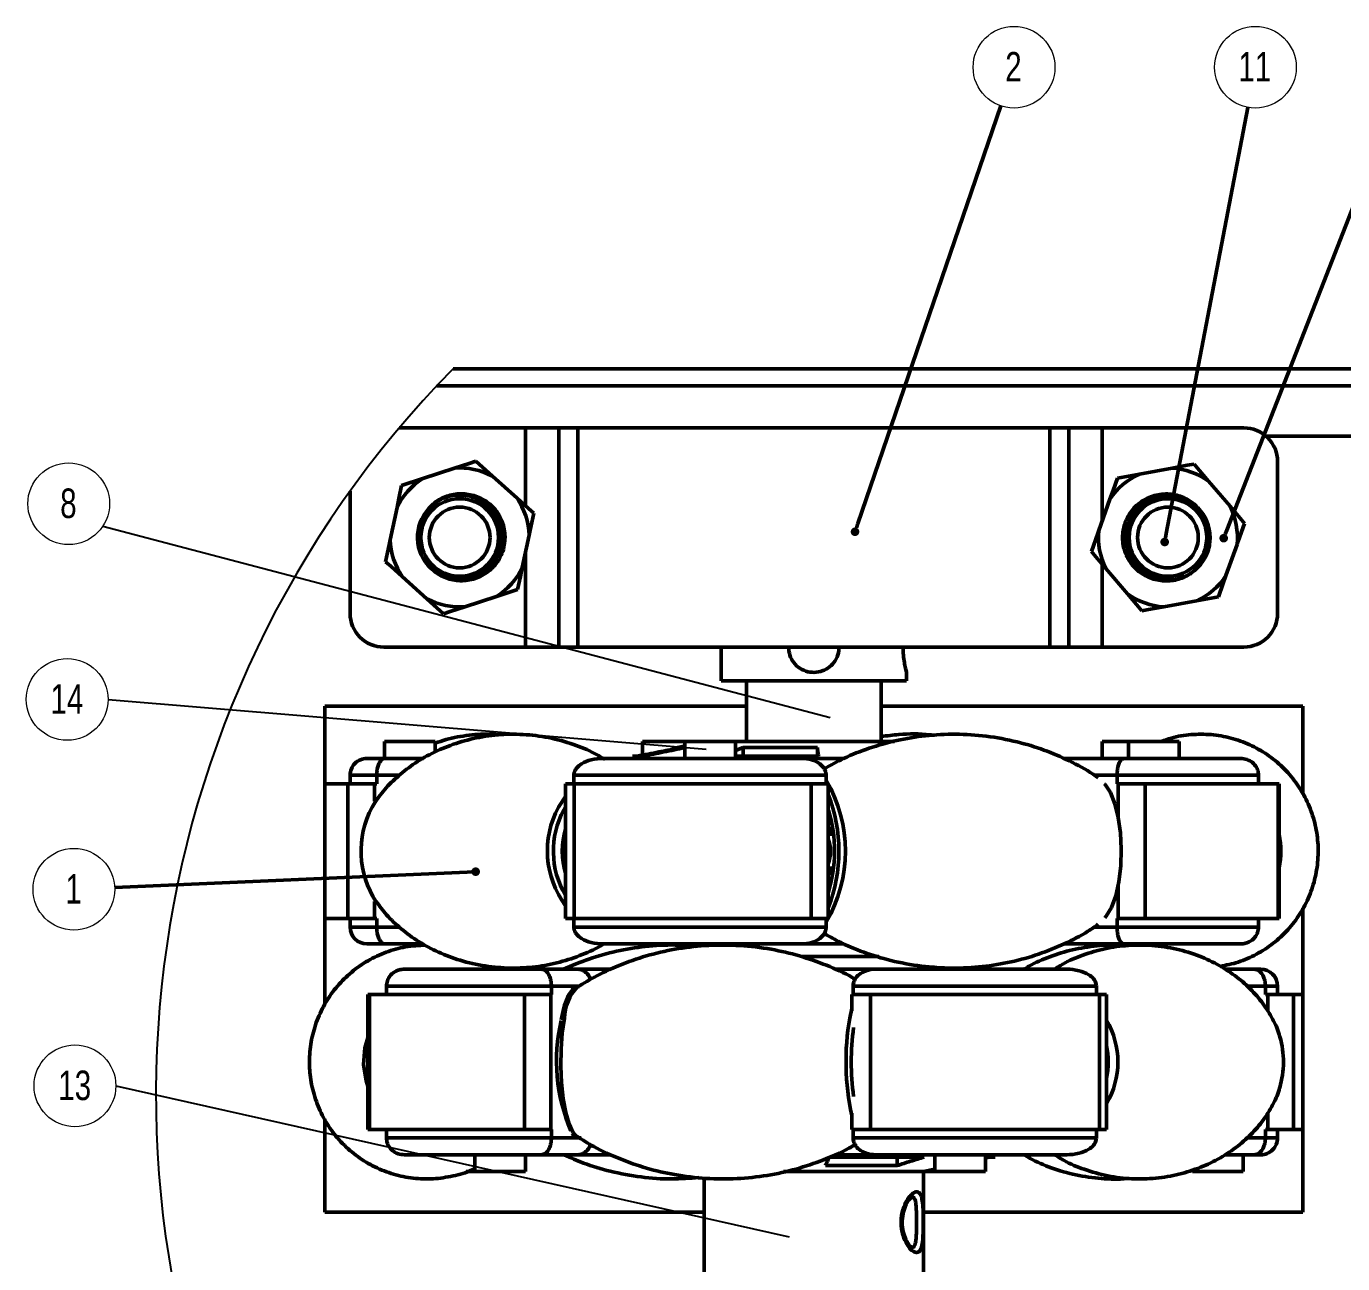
# Model space of a CAD drawing. Header units: millimetres. Extents: x 4430 to 5189, y 950 to 1287.
# Drawn here: x 4895.6 to 5051.7, y 1100.7 to 1247.5 of the extents above; entities that cross this region are included whole.
import ezdxf

# ---------------------------------------------------------------- set-up
doc = ezdxf.new("R2010")
doc.units = ezdxf.units.MM
doc.header["$LTSCALE"] = 0.5
doc.layers.add('BOL', color=7, linetype='Continuous', lineweight=50)
doc.layers.add('HAT', color=3, linetype='Continuous')
doc.layers.add('THIN', color=8, linetype='Continuous')
doc.styles.add('SLDTEXTSTYLE0', font='TXT', dxfattribs={"width": 0.75})

# ---------------------------------------------------------------- blocks, each defined once
blk = doc.blocks.new('_Dot')
at = {"color": 0, "linetype": 'ByBlock', "lineweight": -2}
blk.add_line((-0.5, 0), (-1, 0), dxfattribs=at)
at = {"color": 0, "linetype": 'ByBlock', "const_width": 0.5}
blk.add_lwpolyline([(-0.25, 0, 1), (0.25, 0, 1)], format="xyb", close=True, dxfattribs=at)

msp = doc.modelspace()

# ---------------------------------------------------------------- linework, layer by layer
at = {"color": 0, "linetype": 'Continuous', "lineweight": 0}
msp.add_circle((5012.732, 1242.626), 4.847, dxfattribs=at)
at = {"color": 0, "linetype": 'Continuous', "lineweight": 18}
for centre in [(5041.355, 1242.626), (4900.62, 1190.859), (4900.442, 1167.654), (4901.235, 1145.141), (4901.366, 1121.835)]:
    msp.add_circle(centre, 4.847, dxfattribs=at)
at = {"layer": 'BOL'}
for p, q in [((5078.987, 1206.861), (4946.205, 1206.861)), ((5078.987, 1204.861), (4944.281, 1204.861)), ((4939.829, 1199.861), (4954.775, 1199.861)), ((4954.775, 1199.861), (4958.738, 1199.861)), ((4954.775, 1199.861), (4954.775, 1190.623)), ((4958.738, 1199.861), (4958.738, 1173.861)), ((4960.987, 1199.861), (4958.738, 1199.861)), ((4960.987, 1199.861), (4960.987, 1173.861)), ((4960.987, 1199.861), (5016.987, 1199.861)), ((5016.987, 1199.861), (5016.987, 1173.861)), ((5016.987, 1199.861), (5019.235, 1199.861)), ((5019.235, 1199.861), (5019.235, 1173.861)), ((5023.199, 1199.861), (5019.235, 1199.861)), ((5023.199, 1199.861), (5039.987, 1199.861)), ((5023.199, 1199.861), (5023.199, 1188.836)), ((5078.987, 1198.861), (5042.632, 1198.861)), ((4948.887, 1195.901), (4948.115, 1195.648)), ((4950.864, 1194.129), (4948.887, 1195.901)), ((5043.987, 1195.861), (5043.987, 1177.861)), ((4946.364, 1195.075), (4942.631, 1193.853)), ((4948.115, 1195.648), (4946.364, 1195.075)), ((5027.604, 1194.372), (5024.993, 1193.891)), ((5031.467, 1195.085), (5027.604, 1194.372)), ((5033.278, 1195.419), (5031.467, 1195.085)), ((5034.078, 1195.566), (5033.278, 1195.419)), ((5035.8, 1193.546), (5034.078, 1195.566)), ((4940.108, 1193.027), (4939.786, 1191.497)), ((4942.631, 1193.853), (4940.108, 1193.027)), ((4953.789, 1191.507), (4950.864, 1194.129)), ((5024.993, 1193.891), (5024.47, 1192.417)), ((5038.349, 1190.557), (5035.8, 1193.546)), ((4933.987, 1192.354), (4933.987, 1177.861)), ((4939.786, 1191.497), (4939.562, 1190.429)), ((4948.444, 1191.224), (4948.511, 1191.425)), ((4948.511, 1191.425), (4948.564, 1191.583)), ((4955.16, 1190.278), (4953.789, 1191.507)), ((5024.105, 1191.389), (5022.791, 1187.687)), ((5024.47, 1192.417), (5024.105, 1191.389)), ((4939.562, 1190.429), (4938.754, 1186.585)), ((4955.766, 1189.735), (4955.16, 1190.278)), ((4955.3, 1187.521), (4955.766, 1189.735)), ((5039.544, 1189.155), (5038.349, 1190.557)), ((5026.275, 1188.534), (5026.172, 1188.121)), ((5035.369, 1188.26), (5035.571, 1188.325)), ((5035.571, 1188.325), (5035.73, 1188.375)), ((5035.594, 1188.618), (5035.73, 1188.375)), ((5039.314, 1186.405), (5040.071, 1188.536)), ((5040.071, 1188.536), (5039.544, 1189.155)), ((4938.754, 1186.585), (4938.673, 1186.201)), ((4954.411, 1183.293), (4955.22, 1187.137)), ((4955.22, 1187.137), (4955.3, 1187.521)), ((5022.659, 1187.317), (5021.902, 1185.186)), ((5022.791, 1187.687), (5022.659, 1187.317)), ((4938.673, 1186.201), (4938.207, 1183.987)), ((4951.88, 1185.832), (4951.926, 1186.256)), ((4954.775, 1185.021), (4954.775, 1173.861)), ((5021.902, 1185.186), (5022.43, 1184.567)), ((5037.868, 1182.333), (5039.183, 1186.035)), ((5039.183, 1186.035), (5039.314, 1186.405)), ((4938.207, 1183.987), (4938.813, 1183.444)), ((4938.813, 1183.444), (4940.184, 1182.215)), ((5022.43, 1184.567), (5023.624, 1183.165)), ((5023.199, 1183.665), (5023.199, 1173.861)), ((4940.184, 1182.215), (4943.109, 1179.593)), ((4953.865, 1180.695), (4954.187, 1182.225)), ((4954.187, 1182.225), (4954.411, 1183.293)), ((5023.624, 1183.165), (5026.173, 1180.176)), ((5037.503, 1181.305), (5037.868, 1182.333)), ((4951.342, 1179.869), (4953.865, 1180.695)), ((5036.98, 1179.831), (5037.503, 1181.305)), ((4943.109, 1179.593), (4945.086, 1177.821)), ((4947.609, 1178.647), (4951.342, 1179.869)), ((5026.173, 1180.176), (5027.895, 1178.156)), ((5030.506, 1178.637), (5034.369, 1179.35)), ((5034.369, 1179.35), (5036.98, 1179.831)), ((4945.086, 1177.821), (4945.859, 1178.074)), ((4945.859, 1178.074), (4947.609, 1178.647)), ((5027.895, 1178.156), (5028.695, 1178.303)), ((5028.695, 1178.303), (5030.506, 1178.637)), ((4937.987, 1173.861), (4954.775, 1173.861)), ((4954.775, 1173.861), (4958.738, 1173.861)), ((4960.987, 1173.861), (4958.738, 1173.861)), ((4960.987, 1173.861), (5016.987, 1173.861)), ((4977.987, 1173.861), (4977.987, 1169.861)), ((5016.987, 1173.861), (5019.235, 1173.861)), ((5023.199, 1173.861), (5019.235, 1173.861)), ((5023.199, 1173.861), (5039.987, 1173.861)), ((4999.987, 1169.861), (4999.987, 1170.896)), ((4988.987, 1169.861), (4977.987, 1169.861)), ((4980.987, 1169.861), (4980.987, 1162.661)), ((4999.987, 1169.861), (4988.987, 1169.861)), ((4996.987, 1162.661), (4996.987, 1169.861)), ((4930.987, 1166.861), (4930.987, 1157.661)), ((4980.987, 1166.861), (4930.987, 1166.861)), ((5046.987, 1166.861), (4996.987, 1166.861)), ((5046.987, 1156.423), (5046.987, 1166.861)), ((4938.063, 1162.661), (4938.063, 1160.661)), ((4938.063, 1162.661), (4944.003, 1162.661)), ((4944.003, 1162.661), (4944.063, 1162.661)), ((4944.063, 1161.399), (4944.063, 1162.661)), ((4968.652, 1162.661), (4968.652, 1161.049)), ((4968.652, 1162.661), (4973.708, 1162.661)), ((4972.764, 1161.944), (4972.764, 1161.75)), ((4973.694, 1161.944), (4972.764, 1161.944)), ((4973.708, 1162.661), (4973.708, 1160.661)), ((4973.708, 1162.661), (4979.648, 1162.661)), ((4979.648, 1162.661), (4979.708, 1162.661)), ((4979.648, 1162.661), (4998.537, 1162.661)), ((4998.427, 1162.661), (4979.648, 1162.661)), ((4979.708, 1160.661), (4979.708, 1162.661)), ((4980.6, 1161.944), (4979.708, 1161.605)), ((4989.408, 1161.944), (4980.6, 1161.944)), ((4980.6, 1160.933), (4980.6, 1161.944)), ((4989.408, 1160.933), (4989.408, 1161.944)), ((5023.202, 1162.661), (5023.202, 1160.661)), ((5023.202, 1162.661), (5026.327, 1162.661)), ((5026.327, 1162.661), (5026.327, 1160.661)), ((5026.327, 1162.661), (5032.28, 1162.661)), ((5032.28, 1162.661), (5032.327, 1162.661)), ((5032.327, 1160.661), (5032.327, 1162.661)), ((4935.987, 1160.661), (4938.149, 1160.661)), ((4938.149, 1160.661), (4942.68, 1160.661)), ((4964.051, 1160.661), (4987.529, 1160.661)), ((4967.488, 1160.933), (4968.718, 1160.933)), ((4979.708, 1160.933), (4989.545, 1160.933)), ((4987.529, 1160.661), (4992.427, 1160.661)), ((5018.594, 1160.661), (5019.744, 1160.661)), ((5019.744, 1160.661), (5025.76, 1160.661)), ((5025.76, 1160.661), (5039.602, 1160.661)), ((4933.987, 1158.661), (4933.987, 1157.661)), ((4937.149, 1158.661), (4933.987, 1158.661)), ((4937.149, 1158.661), (4937.149, 1157.661)), ((4939.861, 1158.661), (4937.149, 1158.661)), ((4990.449, 1158.661), (4960.523, 1158.661)), ((4960.523, 1158.661), (4960.523, 1157.661)), ((4990.449, 1158.661), (4990.449, 1157.661)), ((5024.95, 1158.661), (5022.281, 1158.661)), ((5041.728, 1158.661), (5024.95, 1158.661)), ((5024.95, 1158.661), (5024.95, 1157.661)), ((5041.728, 1158.661), (5041.728, 1157.661)), ((4930.987, 1157.661), (4930.987, 1141.661)), ((4930.987, 1157.661), (4933.734, 1157.661)), ((4933.734, 1141.661), (4933.734, 1157.661)), ((4933.734, 1157.661), (4936.903, 1157.661)), ((4936.903, 1157.661), (4937.149, 1157.661)), ((4936.903, 1157.661), (4936.903, 1155.601)), ((4959.541, 1157.661), (4959.541, 1141.661)), ((4959.541, 1157.661), (4960.56, 1157.661)), ((4960.56, 1157.661), (4960.56, 1141.661)), ((4960.56, 1157.661), (4988.688, 1157.661)), ((4988.688, 1141.661), (4988.688, 1157.661)), ((4988.688, 1157.661), (4990.699, 1157.661)), ((4990.699, 1141.661), (4990.699, 1157.661)), ((5023.431, 1157.655), (5023.53, 1157.55)), ((5023.53, 1157.55), (5024.157, 1156.608)), ((5024.95, 1157.661), (5025.064, 1157.661)), ((5025.064, 1157.661), (5028.284, 1157.661)), ((5025.064, 1153.823), (5025.064, 1157.661)), ((5028.284, 1157.661), (5028.284, 1141.661)), ((5028.284, 1157.661), (5044.055, 1157.661)), ((5044.055, 1141.661), (5044.055, 1157.661)), ((5044.055, 1157.661), (5044.156, 1157.661)), ((5044.156, 1141.661), (5044.156, 1157.661)), ((4936.593, 1154.87), (4937.097, 1155.682)), ((4958.704, 1154.87), (4959.541, 1156.127)), ((5024.157, 1156.608), (5024.688, 1155.291)), ((5024.688, 1155.291), (5025.095, 1153.671)), ((4959.336, 1154.58), (4959.541, 1154.933)), ((4991.046, 1151.78), (4991.175, 1152.641)), ((5025.095, 1153.671), (5025.356, 1151.834)), ((4991.306, 1151.661), (4990.699, 1151.661)), ((5025.356, 1151.834), (5025.457, 1149.881)), ((5025.457, 1149.881), (5025.392, 1147.915)), ((4990.699, 1147.661), (4991.306, 1147.661)), ((4991.174, 1146.686), (4991.032, 1147.661)), ((5025.392, 1147.915), (5025.166, 1146.044)), ((4991.175, 1146.681), (4991.174, 1146.686)), ((5025.166, 1146.044), (5024.79, 1144.367)), ((5024.79, 1144.367), (5024.284, 1142.976)), ((5025.064, 1141.661), (5025.064, 1145.499)), ((4936.903, 1143.695), (4936.903, 1141.661)), ((5024.284, 1142.976), (5023.676, 1141.946)), ((5046.987, 1132.661), (5046.987, 1142.9)), ((4930.987, 1141.661), (4933.734, 1141.661)), ((4930.987, 1141.661), (4930.987, 1131.465)), ((4936.903, 1141.661), (4933.734, 1141.661)), ((4933.987, 1141.661), (4933.987, 1140.661)), ((4936.903, 1141.661), (4937.149, 1141.661)), ((4937.149, 1140.661), (4937.149, 1141.661)), ((4960.56, 1141.661), (4959.541, 1141.661)), ((4960.523, 1140.661), (4960.523, 1141.661)), ((4960.56, 1141.661), (4988.688, 1141.661)), ((4990.699, 1141.661), (4988.688, 1141.661)), ((4990.449, 1140.661), (4990.449, 1141.661)), ((5023.676, 1141.946), (5023.505, 1141.744)), ((5024.95, 1140.661), (5024.95, 1141.661)), ((5024.95, 1141.661), (5025.064, 1141.661)), ((5028.284, 1141.661), (5025.064, 1141.661)), ((5028.284, 1141.661), (5044.055, 1141.661)), ((5041.728, 1140.661), (5041.728, 1141.661)), ((5044.156, 1141.661), (5044.055, 1141.661)), ((4933.987, 1140.661), (4937.149, 1140.661)), ((4937.149, 1140.661), (4939.837, 1140.661)), ((4960.523, 1140.661), (4990.449, 1140.661)), ((5022.24, 1140.661), (5024.95, 1140.661)), ((5024.95, 1140.661), (5041.728, 1140.661)), ((4938.149, 1138.661), (4935.987, 1138.661)), ((4942.667, 1138.661), (4938.149, 1138.661)), ((4940.266, 1138.661), (4940.815, 1138.326)), ((4987.529, 1138.661), (4964.051, 1138.661)), ((4974.987, 1138.661), (4974.987, 1138.321)), ((4992.588, 1138.661), (4987.483, 1138.661)), ((5019.744, 1138.661), (5018.703, 1138.661)), ((5025.76, 1138.661), (5019.744, 1138.661)), ((5039.602, 1138.661), (5025.76, 1138.661)), ((4987.478, 1137.161), (4996.7, 1137.161)), ((4996.703, 1137.161), (4987.493, 1137.161)), ((4940.43, 1135.661), (4956.68, 1135.661)), ((4951.502, 1135.661), (4951.052, 1135.96)), ((4951.201, 1135.861), (4951.836, 1135.895)), ((4956.68, 1135.661), (4960.934, 1135.661)), ((4960.934, 1135.661), (4964.865, 1135.661)), ((4991.579, 1135.661), (4996.32, 1135.661)), ((4996.32, 1135.661), (5018.963, 1135.661)), ((5002.987, 1135.661), (5002.987, 1135.95)), ((5002.987, 1135.896), (5003.301, 1135.929)), ((5037.714, 1135.661), (5041.174, 1135.661)), ((5041.174, 1135.661), (5041.987, 1135.661)), ((4957.868, 1133.661), (4938.304, 1133.661)), ((4938.304, 1133.661), (4938.304, 1132.661)), ((4957.868, 1133.661), (4957.868, 1132.661)), ((4961.16, 1133.661), (4957.868, 1133.661)), ((5022.501, 1133.661), (4993.64, 1133.661)), ((4993.64, 1133.661), (4993.64, 1132.661)), ((5022.501, 1133.661), (5022.501, 1132.661)), ((5042.545, 1133.661), (5040.357, 1133.661)), ((5042.545, 1133.661), (5042.545, 1132.661)), ((5043.987, 1133.661), (5042.545, 1133.661)), ((5043.987, 1132.661), (5043.987, 1133.661)), ((4936.099, 1132.661), (4936.099, 1116.661)), ((4936.099, 1132.661), (4936.281, 1132.661)), ((4936.281, 1132.661), (4936.281, 1116.661)), ((4954.67, 1132.661), (4936.281, 1132.661)), ((4954.67, 1116.661), (4954.67, 1132.661)), ((4954.67, 1132.661), (4957.787, 1132.661)), ((4957.787, 1132.661), (4957.787, 1116.661)), ((4957.868, 1132.661), (4957.787, 1132.661)), ((4993.493, 1132.661), (4993.493, 1130.731)), ((4993.493, 1132.661), (4995.725, 1132.661)), ((4995.725, 1132.661), (4995.725, 1116.661)), ((5022.852, 1132.661), (4995.725, 1132.661)), ((5022.852, 1116.661), (5022.852, 1132.661)), ((5022.852, 1132.661), (5023.684, 1132.661)), ((5023.684, 1116.661), (5023.684, 1132.661)), ((5042.812, 1132.661), (5042.545, 1132.661)), ((5042.812, 1132.661), (5045.857, 1132.661)), ((5042.812, 1130.692), (5042.812, 1132.661)), ((5045.857, 1132.661), (5045.857, 1116.661)), ((5046.987, 1132.661), (5045.857, 1132.661)), ((5046.987, 1116.661), (5046.987, 1132.661)), ((4993.249, 1129.87), (4993.493, 1131.001)), ((4959.162, 1128.106), (4959.411, 1129.87)), ((4935.755, 1126.328), (4936.099, 1127.558)), ((4959.019, 1126.17), (4959.162, 1128.106)), ((4935.596, 1124.361), (4935.755, 1126.328)), ((4958.99, 1124.157), (4959.019, 1126.17)), ((4935.893, 1122.41), (4935.596, 1124.361)), ((4959.077, 1122.17), (4958.99, 1124.157)), ((4936.099, 1121.764), (4935.893, 1122.41)), ((4959.274, 1120.308), (4959.077, 1122.17)), ((4959.571, 1118.665), (4959.274, 1120.308)), ((4930.987, 1117.905), (4930.987, 1106.861)), ((4959.955, 1117.322), (4959.571, 1118.665)), ((4993.493, 1118.591), (4993.493, 1116.661)), ((5042.812, 1116.661), (5042.812, 1118.618)), ((4936.281, 1116.661), (4936.099, 1116.661)), ((4954.67, 1116.661), (4936.281, 1116.661)), ((4938.304, 1115.661), (4938.304, 1116.661)), ((4957.787, 1116.661), (4954.67, 1116.661)), ((4957.868, 1116.661), (4957.787, 1116.661)), ((4957.868, 1115.661), (4957.868, 1116.661)), ((4960.406, 1116.346), (4959.955, 1117.322)), ((4960.901, 1115.788), (4960.406, 1116.346)), ((4995.725, 1116.661), (4993.493, 1116.661)), ((4993.64, 1115.661), (4993.64, 1116.661)), ((5022.852, 1116.661), (4995.725, 1116.661)), ((5022.501, 1115.661), (5022.501, 1116.661)), ((5023.684, 1116.661), (5022.852, 1116.661)), ((5042.545, 1115.661), (5042.545, 1116.661)), ((5042.812, 1116.661), (5042.545, 1116.661)), ((5045.857, 1116.661), (5042.812, 1116.661)), ((5043.987, 1115.661), (5043.987, 1116.661)), ((5046.987, 1116.661), (5045.857, 1116.661)), ((5046.987, 1106.861), (5046.987, 1116.661)), ((4938.304, 1115.661), (4957.868, 1115.661)), ((4957.868, 1115.661), (4961.182, 1115.661)), ((4960.92, 1115.776), (4960.901, 1115.788)), ((4993.64, 1115.661), (5022.501, 1115.661)), ((5040.34, 1115.661), (5042.545, 1115.661)), ((5042.545, 1115.661), (5043.987, 1115.661)), ((4956.68, 1113.661), (4940.43, 1113.661)), ((4948.786, 1113.661), (4948.786, 1111.661)), ((4954.786, 1111.661), (4954.786, 1113.661)), ((4960.934, 1113.661), (4956.68, 1113.661)), ((4964.867, 1113.661), (4960.934, 1113.661)), ((5002.077, 1113.389), (4990.819, 1113.389)), ((4996.32, 1113.661), (4991.464, 1113.661)), ((5018.963, 1113.661), (4996.32, 1113.661)), ((4998.864, 1113.389), (4998.864, 1112.378)), ((5003.343, 1113.661), (5003.343, 1111.661)), ((5009.343, 1111.661), (5009.343, 1113.661)), ((5009.926, 1113.389), (5009.343, 1113.277)), ((5009.926, 1113.389), (5010.487, 1113.389)), ((5041.174, 1113.661), (5037.734, 1113.661)), ((5039.909, 1111.661), (5039.909, 1113.661)), ((5041.987, 1113.661), (5041.174, 1113.661)), ((4948.764, 1111.661), (4947.758, 1111.661)), ((4951.53, 1111.661), (4948.786, 1111.661)), ((4954.786, 1111.661), (4951.53, 1111.661)), ((5001.983, 1111.661), (4985.41, 1111.661)), ((4985.418, 1111.661), (5001.987, 1111.661)), ((4990.369, 1112.378), (4998.864, 1112.378)), ((5001.983, 1111.661), (5003.343, 1111.959)), ((5003.343, 1111.661), (5001.983, 1111.661)), ((5001.987, 1098.661), (5001.987, 1111.661)), ((5009.343, 1111.661), (5003.343, 1111.661)), ((5033.934, 1111.661), (5033.909, 1111.661)), ((5039.909, 1111.661), (5033.934, 1111.661)), ((4975.987, 1110.88), (4975.987, 1098.661)), ((5000.617, 1108.661), (5000.425, 1108.591)), ((4930.987, 1106.861), (4975.987, 1106.861)), ((5001.987, 1106.861), (5046.987, 1106.861))]:
    msp.add_line(p, q, dxfattribs=at)
for points in [[(4994.203, 1188.5), (5011.162, 1238.04)], [(5037.966, 1187.718), (5057.674, 1238.112)], [(5030.789, 1187.318), (5040.446, 1237.865)], [(4947.869, 1147.182), (4906.078, 1145.353)]]:
    msp.add_lwpolyline(points, dxfattribs=at)
for centre, radius in [((4946.987, 1186.861), 4.6), ((5030.987, 1186.861), 4.6), ((4946.987, 1186.861), 3.6), ((5030.987, 1186.861), 3.6)]:
    msp.add_circle(centre, radius, dxfattribs=at)
for centre, radius, start, end in [((5039.987, 1195.861), 4, 359.99994, 90.00006), ((4946.987, 1186.861), 8.238, 61.92178, 94.33139), ((5030.987, 1186.861), 8.238, 114.24521, 146.65471), ((5030.987, 1186.861), 8.237, 54.24444, 86.65545), ((4946.987, 1186.861), 8.238, 121.92178, 154.33153), ((4947.005, 1186.913), 4.983, 227.52286, 142.82062), ((4946.987, 1186.861), 8.238, 1.92159, 34.33163), ((5030.962, 1186.812), 4.983, 39.8461, 315.14376), ((4946.987, 1186.861), 5, 142.22302, 232.74936), ((5030.987, 1186.861), 5, 314.54579, 45.07297), ((5030.987, 1186.861), 8.237, 354.2444, 26.65537), ((4946.987, 1186.861), 8.238, 181.92131, 214.33214), ((5030.987, 1186.861), 8.237, 174.2444, 206.65537), ((4946.987, 1186.861), 8.238, 301.92123, 334.33208), ((5030.987, 1186.861), 8.238, 294.24465, 326.65526), ((4946.987, 1186.861), 8.238, 241.92145, 274.33209), ((5030.987, 1186.861), 8.238, 234.24513, 266.65477), ((4937.987, 1177.861), 4, 179.99994, 269.99995), ((5039.987, 1177.861), 4, 269.99994, 0.00006), ((4935.987, 1158.661), 2, 89.99957, 180), ((4976.199, 1149.661), 16.543, 329.47095, 30.52905), ((4973.547, 1149.661), 18.422, 338.6019, 21.3981), ((4946.234, 1149.676), 10.951, 151.68932, 213.46071), ((4968.275, 1149.688), 10.884, 151.56952, 216.62666), ((4968.481, 1149.666), 10.381, 151.74714, 210.55224), ((4974.811, 1149.667), 16.635, 342.53222, 17.02742), ((4968.222, 1149.661), 9.073, 163.10692, 196.89308), ((4967.706, 1149.661), 8.484, 164.25339, 195.74661), ((4986.677, 1149.661), 4.289, 339.64514, 20.35486), ((5035.874, 1149.661), 8.512, 346.65257, 13.34743), ((4935.987, 1140.661), 2, 180.0003, 269.9997), ((5041.987, 1133.661), 2, 0.00067, 89.99933), ((4965.14, 1129.666), 5.733, 137.40629, 177.96442), ((4979.199, 1124.774), 20.732, 166.59357, 203.4759), ((5022.859, 1124.716), 30.055, 170.12646, 192.28652), ((5024.097, 1124.661), 30.666, 172.33288, 187.66712), ((5015.306, 1124.661), 9.741, 329.32371, 30.67629), ((5034.097, 1124.661), 10.589, 343.25938, 16.36936), ((5015.459, 1124.661), 8.456, 346.56521, 13.43479), ((5015.852, 1124.661), 7.914, 351.77392, 8.22608), ((5041.987, 1115.661), 2, 269.99994, 0.00006)]:
    msp.add_arc(centre, radius, start, end, dxfattribs=at)
for points, knots in [([(4943.035, 1189.924), (4943.241, 1190.18), (4943.799, 1190.874), (4945.048, 1191.68), (4946.718, 1192.114), (4948.471, 1191.982), (4950.096, 1191.268), (4951.128, 1190.325), (4951.56, 1189.672), (4951.67, 1189.506)], [0, 0, 0, 0, 0.0965511, 0.2618147, 0.4269724, 0.5974996, 0.7694103, 0.9412649, 1, 1, 1, 1]), ([(4948.856, 1191.422), (4949.306, 1191.213), (4950.322, 1190.74), (4951.409, 1189.352), (4952.087, 1187.519), (4951.879, 1186.234), (4951.768, 1185.548)], [0, 0, 0, 0, 0.2051878, 0.4643553, 0.7141328, 1, 1, 1, 1]), ([(5026.037, 1188.966), (5026.192, 1189.255), (5026.626, 1190.068), (5027.74, 1191.144), (5029.368, 1191.921), (5031.157, 1192.11), (5032.874, 1191.682), (5033.958, 1190.976), (5034.436, 1190.485), (5034.518, 1190.401)], [0, 0, 0, 0, 0.097302, 0.2730527, 0.4487963, 0.6246248, 0.7962671, 0.965289, 1, 1, 1, 1]), ([(4951.67, 1189.506), (4951.698, 1189.455), (4951.84, 1189.199), (4952.198, 1188.379), (4952.473, 1187.027), (4952.267, 1185.934), (4952.173, 1185.436)], [0, 0, 0, 0, 0.0417428, 0.2090456, 0.6397888, 1, 1, 1, 1]), ([(5025.992, 1184.865), (5025.971, 1184.92), (5025.865, 1185.192), (5025.619, 1186.053), (5025.527, 1187.429), (5025.877, 1188.485), (5026.037, 1188.966)], [0, 0, 0, 0, 0.0417401, 0.2090436, 0.6397854, 1, 1, 1, 1]), ([(5032.886, 1182.313), (5032.813, 1182.265), (5032.136, 1181.819), (5030.576, 1181.801), (5028.647, 1182.317), (5027.098, 1183.55), (5026.152, 1185.254), (5025.863, 1187.173), (5026.281, 1188.349), (5026.484, 1188.921)], [0, 0, 0, 0, 0.0220452, 0.2046237, 0.3627458, 0.5273534, 0.6879705, 0.8480588, 1, 1, 1, 1]), ([(5035.73, 1188.375), (5035.846, 1187.784), (5036.082, 1186.584), (5035.768, 1185.065), (5035.241, 1184.379), (5035.092, 1184.185)], [0, 0, 0, 0, 0.4109418, 0.8338999, 1, 1, 1, 1]), ([(4952.173, 1185.436), (4952.059, 1185.129), (4951.736, 1184.266), (4950.776, 1183.05), (4949.267, 1182.062), (4947.519, 1181.636), (4945.76, 1181.831), (4944.592, 1182.386), (4944.052, 1182.809), (4943.96, 1182.881)], [0, 0, 0, 0, 0.09730104, 0.27305171, 0.44879631, 0.62462491, 0.79626702, 0.96529016, 1, 1, 1, 1]), ([(5034.494, 1183.298), (5034.256, 1183.071), (5033.609, 1182.458), (5032.264, 1181.826), (5030.551, 1181.619), (5028.832, 1181.985), (5027.316, 1182.909), (5026.42, 1183.981), (5026.079, 1184.686), (5025.992, 1184.865)], [0, 0, 0, 0, 0.0965494, 0.2618127, 0.4269715, 0.5974984, 0.7694094, 0.9412645, 1, 1, 1, 1]), ([(4985.987, 1173.861), (4986.018, 1173.531), (4986.082, 1172.873), (4986.577, 1171.988), (4987.32, 1171.297), (4988.263, 1170.89), (4989.278, 1170.82), (4990.243, 1171.078), (4991.082, 1171.634), (4991.685, 1172.446), (4991.988, 1173.238), (4991.956, 1173.72), (4991.946, 1173.861)], [0, 0, 0, 0, 0.1050161, 0.2093476, 0.315875, 0.4246348, 0.5312709, 0.6348997, 0.7390385, 0.8464171, 0.9550625, 1, 1, 1, 1]), ([(4999.57, 1173.861), (4999.578, 1173.537), (4999.594, 1172.922), (4999.709, 1172.084), (4999.839, 1171.438), (4999.932, 1171.063), (4999.973, 1170.912), (4999.977, 1170.896)], [0, 0, 0, 0, 0.324178, 0.6138381, 0.8443313, 0.9831886, 1, 1, 1, 1]), ([(4964.199, 1160.534), (4963.796, 1160.784), (4962.624, 1161.51), (4960.384, 1162.412), (4957.541, 1163.198), (4954.513, 1163.567), (4951.515, 1163.521), (4948.621, 1163.079), (4945.9, 1162.281), (4943.409, 1161.174), (4941.192, 1159.819), (4939.305, 1158.266), (4937.939, 1156.87), (4937.311, 1155.935), (4937.107, 1155.631)], [0, 0, 0, 0, 0.0471621, 0.1370316, 0.2389195, 0.3400602, 0.4394297, 0.5364414, 0.630416, 0.7207776, 0.8068915, 0.8880669, 0.9636067, 1, 1, 1, 1]), ([(4951.585, 1163.453), (4951.367, 1163.479), (4950.21, 1163.613), (4948.115, 1163.436), (4945.808, 1163.08), (4944.509, 1162.61), (4944.079, 1162.454)], [0, 0, 0, 0, 0.0859984, 0.4576187, 0.820673, 1, 1, 1, 1]), ([(5022.725, 1158.346), (5022.521, 1158.493), (5021.448, 1159.269), (5019.298, 1160.402), (5016.293, 1161.709), (5012.989, 1162.711), (5009.476, 1163.362), (5005.831, 1163.598), (5002.266, 1163.417), (4998.831, 1162.853), (4995.575, 1161.931), (4992.689, 1160.804), (4990.973, 1159.85), (4990.214, 1159.428)], [0, 0, 0, 0, 0.0220297, 0.1159525, 0.2118176, 0.3089252, 0.4175164, 0.5240659, 0.628068, 0.7294788, 0.8281928, 0.9240227, 1, 1, 1, 1]), ([(5003.298, 1163.402), (5003.115, 1163.425), (5001.714, 1163.602), (4999.588, 1163.577), (4997.679, 1163.347), (4996.987, 1163.263)], [0, 0, 0, 0, 0.0877462, 0.6694631, 1, 1, 1, 1]), ([(5037.185, 1135.996), (5037.898, 1136.142), (5039.388, 1136.447), (5041.512, 1137.391), (5043.508, 1138.684), (5045.252, 1140.304), (5046.694, 1142.194), (5047.793, 1144.3), (5048.518, 1146.561), (5048.848, 1148.912), (5048.773, 1151.286), (5048.295, 1153.613), (5047.427, 1155.827), (5046.194, 1157.862), (5044.631, 1159.659), (5042.784, 1161.165), (5040.707, 1162.337), (5038.459, 1163.137), (5036.106, 1163.549), (5033.725, 1163.536), (5031.727, 1163.244), (5030.596, 1162.81), (5030.206, 1162.661)], [0, 0, 0, 0, 0.047301, 0.0987849, 0.1502208, 0.2016077, 0.25295, 0.3042575, 0.3555438, 0.4068252, 0.4581189, 0.5094395, 0.5607929, 0.6121879, 0.6636284, 0.715113, 0.7666346, 0.8181822, 0.8697423, 0.9212989, 0.9728384, 1, 1, 1, 1]), ([(4972.764, 1161.859), (4972.05, 1161.713), (4970.481, 1161.392), (4968.907, 1161.095), (4968.049, 1160.933)], [0, 0, 0, 0, 0.4549816, 1, 1, 1, 1]), ([(4968.718, 1160.933), (4969.549, 1161.095), (4971.21, 1161.419), (4972.866, 1161.769), (4973.694, 1161.944)], [0, 0, 0, 0, 0.4999201, 1, 1, 1, 1]), ([(4973.708, 1162.14), (4973.658, 1162.128), (4973.378, 1162.064), (4973.096, 1162.011), (4972.864, 1161.968)], [0, 0, 0, 0, 0.1803955, 1, 1, 1, 1]), ([(4989.545, 1160.933), (4989.521, 1161.097), (4989.474, 1161.434), (4989.43, 1161.771), (4989.408, 1161.944)], [0, 0, 0, 0, 0.4870751, 1, 1, 1, 1]), ([(4938.149, 1160.661), (4938.148, 1160.661), (4937.993, 1160.661), (4937.651, 1160.492), (4937.388, 1160.037), (4937.24, 1159.564), (4937.163, 1159.108), (4937.154, 1158.817), (4937.149, 1158.661)], [0, 0, 0, 0, 0.0016092, 0.1920029, 0.42897, 0.6382188, 0.8067139, 1, 1, 1, 1]), ([(4960.523, 1158.661), (4960.543, 1158.821), (4960.583, 1159.138), (4960.906, 1159.619), (4961.549, 1160.141), (4962.643, 1160.557), (4963.553, 1160.661), (4964.046, 1160.661), (4964.051, 1160.661)], [0, 0, 0, 0, 0.1078892, 0.2148759, 0.3833779, 0.6644721, 0.9970319, 1, 1, 1, 1]), ([(4990.449, 1158.661), (4990.433, 1158.819), (4990.401, 1159.129), (4990.14, 1159.606), (4989.615, 1160.127), (4988.706, 1160.554), (4987.94, 1160.661), (4987.532, 1160.661), (4987.529, 1160.661)], [0, 0, 0, 0, 0.1218093, 0.2381083, 0.4115693, 0.6848913, 0.9972266, 1, 1, 1, 1]), ([(5019.082, 1160.449), (5019.15, 1160.497), (5019.342, 1160.63), (5019.587, 1160.661), (5019.74, 1160.661), (5019.744, 1160.661)], [0, 0, 0, 0, 0.3503895, 0.9836316, 1, 1, 1, 1]), ([(5024.95, 1158.661), (5024.954, 1158.817), (5024.962, 1159.108), (5025.03, 1159.561), (5025.16, 1160.029), (5025.355, 1160.456), (5025.635, 1160.661), (5025.759, 1160.661), (5025.76, 1160.661)], [0, 0, 0, 0, 0.2041757, 0.3816892, 0.6001316, 0.8373697, 0.9987556, 1, 1, 1, 1]), ([(5039.602, 1160.661), (5039.854, 1160.637), (5040.357, 1160.588), (5041.021, 1160.207), (5041.497, 1159.653), (5041.706, 1159.1), (5041.723, 1158.767), (5041.728, 1158.661)], [0, 0, 0, 0, 0.2326753, 0.4657015, 0.6904676, 0.9015543, 1, 1, 1, 1]), ([(4937.098, 1143.674), (4937.487, 1143.146), (4938.358, 1141.967), (4940.062, 1140.38), (4942.127, 1138.88), (4944.471, 1137.629), (4947.114, 1136.632), (4949.995, 1135.978), (4953.021, 1135.725), (4955.996, 1135.89), (4958.852, 1136.429), (4961.495, 1137.348), (4963.231, 1138.108), (4964.015, 1138.635), (4964.054, 1138.661)], [0, 0, 0, 0, 0.06551902, 0.14660626, 0.23196258, 0.32065853, 0.41182256, 0.51418593, 0.61555187, 0.71497004, 0.81181596, 0.90544463, 0.99526199, 1, 1, 1, 1]), ([(4937.149, 1140.661), (4937.154, 1140.505), (4937.163, 1140.214), (4937.24, 1139.758), (4937.388, 1139.285), (4937.651, 1138.83), (4937.993, 1138.661), (4938.148, 1138.661), (4938.149, 1138.661)], [0, 0, 0, 0, 0.1932856, 0.3617802, 0.5710284, 0.808, 0.9983908, 1, 1, 1, 1]), ([(4964.051, 1138.661), (4964.046, 1138.661), (4963.553, 1138.661), (4962.643, 1138.764), (4961.549, 1139.181), (4960.906, 1139.703), (4960.583, 1140.184), (4960.543, 1140.502), (4960.523, 1140.661)], [0, 0, 0, 0, 0.0029681, 0.3355271, 0.6166224, 0.7851243, 0.8921109, 1, 1, 1, 1]), ([(4987.529, 1138.661), (4987.532, 1138.661), (4987.94, 1138.661), (4988.706, 1138.768), (4989.615, 1139.195), (4990.14, 1139.716), (4990.401, 1140.193), (4990.433, 1140.503), (4990.449, 1140.661)], [0, 0, 0, 0, 0.0027734, 0.3151078, 0.5884312, 0.7618919, 0.8781908, 1, 1, 1, 1]), ([(4990.1, 1139.977), (4990.695, 1139.63), (4992.237, 1138.73), (4994.92, 1137.625), (4998.214, 1136.607), (5001.73, 1135.961), (5005.375, 1135.724), (5008.94, 1135.904), (5012.373, 1136.471), (5015.635, 1137.382), (5018.676, 1138.617), (5021.042, 1139.822), (5022.318, 1140.705), (5022.724, 1140.986)], [0, 0, 0, 0, 0.0600779, 0.1555376, 0.2522354, 0.3603679, 0.4664668, 0.5700296, 0.671012, 0.7693093, 0.8647341, 0.9569466, 1, 1, 1, 1]), ([(5025.76, 1138.661), (5025.759, 1138.661), (5025.635, 1138.661), (5025.355, 1138.866), (5025.16, 1139.293), (5025.03, 1139.761), (5024.962, 1140.214), (5024.954, 1140.505), (5024.95, 1140.661)], [0, 0, 0, 0, 0.0012444, 0.1626268, 0.3998699, 0.6183118, 0.7958248, 1, 1, 1, 1]), ([(5041.728, 1140.661), (5041.707, 1140.446), (5041.664, 1140.016), (5041.33, 1139.44), (5040.834, 1138.988), (5040.231, 1138.709), (5039.801, 1138.676), (5039.602, 1138.661)], [0, 0, 0, 0, 0.1989825, 0.3977248, 0.6011957, 0.8158943, 1, 1, 1, 1]), ([(4942.915, 1138.528), (4942.127, 1138.48), (4940.548, 1138.386), (4938.251, 1137.736), (4936.092, 1136.733), (4934.138, 1135.372), (4932.444, 1133.703), (4931.06, 1131.771), (4930.024, 1129.633), (4929.371, 1127.351), (4929.159, 1125.505), (4929.177, 1124.445), (4929.182, 1124.173)], [0, 0, 0, 0, 0.1068201, 0.2141544, 0.3213973, 0.428538, 0.5355756, 0.6425225, 0.7494, 0.8562384, 0.9630736, 1, 1, 1, 1]), ([(4974.987, 1138.371), (4974.179, 1138.44), (4972.188, 1138.61), (4969.026, 1138.41), (4965.596, 1137.852), (4962.336, 1136.957), (4960.3, 1136.087), (4959.302, 1135.661)], [0, 0, 0, 0, 0.150869, 0.3721467, 0.5879108, 0.7979373, 1, 1, 1, 1]), ([(4993.879, 1134.478), (4993.763, 1134.549), (4992.689, 1135.207), (4990.483, 1136.164), (4987.283, 1137.307), (4983.837, 1138.105), (4980.234, 1138.538), (4976.547, 1138.555), (4972.969, 1138.171), (4969.539, 1137.421), (4966.298, 1136.329), (4963.413, 1135.045), (4961.697, 1133.995), (4960.926, 1133.524)], [0, 0, 0, 0, 0.0118428, 0.1092075, 0.2075375, 0.3064812, 0.4152849, 0.5217153, 0.6255546, 0.7268594, 0.8256254, 0.9217475, 1, 1, 1, 1]), ([(5026.022, 1138.456), (5025.862, 1138.476), (5024.711, 1138.615), (5022.567, 1138.475), (5019.683, 1138.04), (5016.989, 1137.188), (5015.063, 1136.38), (5014.111, 1135.765), (5013.919, 1135.641)], [0, 0, 0, 0, 0.0383515, 0.2754108, 0.5067053, 0.7306398, 0.9458263, 1, 1, 1, 1]), ([(5044.244, 1127.623), (5044.22, 1127.725), (5044.045, 1128.468), (5043.404, 1129.826), (5042.276, 1131.66), (5040.754, 1133.4), (5038.912, 1134.974), (5036.787, 1136.317), (5034.348, 1137.418), (5031.653, 1138.19), (5028.785, 1138.566), (5025.937, 1138.522), (5023.181, 1138.089), (5020.606, 1137.273), (5018.721, 1136.453), (5017.778, 1135.813), (5017.555, 1135.661)], [0, 0, 0, 0, 0.0098692, 0.0719115, 0.1399695, 0.2126026, 0.2887066, 0.3676168, 0.4487154, 0.5400757, 0.6308788, 0.7202735, 0.8077354, 0.8926522, 0.9745618, 1, 1, 1, 1]), ([(5019.744, 1138.661), (5019.74, 1138.661), (5019.587, 1138.662), (5019.339, 1138.693), (5019.145, 1138.828), (5019.074, 1138.878)], [0, 0, 0, 0, 0.0161619, 0.6414101, 1, 1, 1, 1]), ([(4938.304, 1133.661), (4938.326, 1133.876), (4938.369, 1134.306), (4938.702, 1134.882), (4939.198, 1135.334), (4939.801, 1135.613), (4940.231, 1135.646), (4940.43, 1135.661)], [0, 0, 0, 0, 0.1989833, 0.3977314, 0.6012008, 0.8158927, 1, 1, 1, 1]), ([(4956.68, 1135.661), (4956.682, 1135.661), (4956.854, 1135.661), (4957.228, 1135.5), (4957.56, 1135.048), (4957.75, 1134.567), (4957.85, 1134.11), (4957.862, 1133.817), (4957.868, 1133.661)], [0, 0, 0, 0, 0.0016814, 0.2043144, 0.4466623, 0.6522361, 0.8148578, 1, 1, 1, 1]), ([(4960.934, 1135.661), (4960.938, 1135.661), (4961.105, 1135.66), (4961.472, 1135.598), (4961.962, 1135.313), (4962.335, 1134.906), (4962.458, 1134.586), (4962.51, 1134.451)], [0, 0, 0, 0, 0.0059674, 0.2367341, 0.5163442, 0.7956118, 1, 1, 1, 1]), ([(4996.32, 1135.661), (4996.317, 1135.661), (4995.942, 1135.661), (4995.232, 1135.552), (4994.397, 1135.119), (4993.921, 1134.601), (4993.683, 1134.126), (4993.655, 1133.819), (4993.64, 1133.661)], [0, 0, 0, 0, 0.0026759, 0.3053705, 0.5750413, 0.7509971, 0.8717272, 1, 1, 1, 1]), ([(5018.963, 1135.661), (5018.967, 1135.661), (5019.462, 1135.661), (5020.375, 1135.558), (5021.473, 1135.142), (5022.117, 1134.62), (5022.441, 1134.138), (5022.481, 1133.821), (5022.501, 1133.661)], [0, 0, 0, 0, 0.0029783, 0.3360789, 0.6172234, 0.7855473, 0.892345, 1, 1, 1, 1]), ([(5042.545, 1133.661), (5042.538, 1133.817), (5042.526, 1134.111), (5042.417, 1134.57), (5042.206, 1135.059), (5041.804, 1135.522), (5041.379, 1135.661), (5041.176, 1135.661), (5041.174, 1135.661)], [0, 0, 0, 0, 0.1755349, 0.3302661, 0.5280829, 0.7713797, 0.9980207, 1, 1, 1, 1]), ([(4961.12, 1133.597), (4960.982, 1133.577), (4960.624, 1133.527), (4960.152, 1133.009), (4959.69, 1132.192), (4959.3, 1131.031), (4959.119, 1130.141), (4959.023, 1129.67)], [0, 0, 0, 0, 0.0870961, 0.2259944, 0.4198696, 0.6925359, 1, 1, 1, 1]), ([(4929.182, 1124.173), (4929.202, 1123.83), (4929.267, 1122.7), (4929.653, 1120.807), (4930.5, 1118.588), (4931.719, 1116.544), (4933.268, 1114.736), (4935.104, 1113.216), (4937.172, 1112.029), (4939.414, 1111.211), (4941.762, 1110.788), (4944.153, 1110.759), (4946.49, 1111.179), (4948.049, 1111.617), (4948.752, 1112.005), (4948.764, 1112.011)], [0, 0, 0, 0, 0.0379777, 0.1249615, 0.2120886, 0.2992862, 0.3865627, 0.4739144, 0.5613305, 0.6487928, 0.736277, 0.8237571, 0.9112079, 0.9985953, 1, 1, 1, 1]), ([(5017.566, 1113.661), (5017.932, 1113.424), (5019.023, 1112.718), (5021.131, 1111.846), (5023.826, 1111.088), (5026.697, 1110.746), (5029.542, 1110.817), (5032.284, 1111.282), (5034.857, 1112.103), (5037.202, 1113.235), (5039.273, 1114.622), (5041.031, 1116.208), (5042.466, 1117.925), (5043.511, 1119.723), (5044.092, 1120.966), (5044.234, 1121.611), (5044.238, 1121.627)], [0, 0, 0, 0, 0.0411841, 0.1226368, 0.2141979, 0.3051486, 0.3946508, 0.4821695, 0.5671045, 0.6489912, 0.7273736, 0.8018311, 0.8720215, 0.937688, 0.9983796, 1, 1, 1, 1]), ([(4940.43, 1113.661), (4940.178, 1113.685), (4939.675, 1113.734), (4939.011, 1114.115), (4938.535, 1114.669), (4938.326, 1115.222), (4938.309, 1115.555), (4938.304, 1115.661)], [0, 0, 0, 0, 0.2326718, 0.4656991, 0.6904632, 0.9015493, 1, 1, 1, 1]), ([(4957.868, 1115.661), (4957.862, 1115.505), (4957.85, 1115.212), (4957.75, 1114.755), (4957.56, 1114.274), (4957.228, 1113.822), (4956.854, 1113.661), (4956.682, 1113.661), (4956.68, 1113.661)], [0, 0, 0, 0, 0.185142, 0.3477636, 0.5533426, 0.7956858, 0.9983186, 1, 1, 1, 1]), ([(4960.342, 1116.164), (4960.467, 1116.034), (4960.733, 1115.755), (4961.197, 1115.592), (4961.42, 1115.685), (4961.451, 1115.698)], [0, 0, 0, 0, 0.4310102, 0.9230907, 1, 1, 1, 1]), ([(4960.869, 1115.85), (4961.533, 1115.432), (4963.147, 1114.414), (4965.92, 1113.146), (4969.129, 1112.019), (4972.573, 1111.216), (4976.177, 1110.784), (4979.864, 1110.766), (4983.441, 1111.152), (4986.873, 1111.899), (4990.107, 1113.003), (4992.441, 1114), (4993.633, 1114.712), (4993.874, 1114.856)], [0, 0, 0, 0, 0.0678521, 0.1650006, 0.2631124, 0.3618366, 0.4703993, 0.5765935, 0.680202, 0.781282, 0.8798293, 0.9757377, 1, 1, 1, 1]), ([(4962.505, 1114.86), (4962.454, 1114.729), (4962.332, 1114.413), (4961.961, 1114.009), (4961.472, 1113.725), (4961.105, 1113.661), (4960.938, 1113.661), (4960.934, 1113.661)], [0, 0, 0, 0, 0.1997189, 0.480625, 0.7618757, 0.9939976, 1, 1, 1, 1]), ([(4993.64, 1115.661), (4993.655, 1115.503), (4993.683, 1115.196), (4993.921, 1114.721), (4994.397, 1114.203), (4995.232, 1113.77), (4995.942, 1113.661), (4996.317, 1113.661), (4996.32, 1113.661)], [0, 0, 0, 0, 0.12827262, 0.2490026, 0.42496129, 0.69462985, 0.99732415, 1, 1, 1, 1]), ([(5022.501, 1115.661), (5022.481, 1115.502), (5022.441, 1115.184), (5022.117, 1114.702), (5021.473, 1114.18), (5020.375, 1113.764), (5019.462, 1113.661), (5018.967, 1113.661), (5018.963, 1113.661)], [0, 0, 0, 0, 0.1076549, 0.2144525, 0.3827785, 0.6639214, 0.9970217, 1, 1, 1, 1]), ([(5041.174, 1113.661), (5041.176, 1113.661), (5041.379, 1113.661), (5041.804, 1113.8), (5042.206, 1114.263), (5042.417, 1114.752), (5042.526, 1115.211), (5042.538, 1115.505), (5042.545, 1115.661)], [0, 0, 0, 0, 0.0019793, 0.2286201, 0.4719125, 0.6697342, 0.8244653, 1, 1, 1, 1]), ([(4959.375, 1113.661), (4960.134, 1113.319), (4961.904, 1112.521), (4964.965, 1111.618), (4968.474, 1110.965), (4972.007, 1110.709), (4974.291, 1110.877), (4975.361, 1110.955)], [0, 0, 0, 0, 0.1520885, 0.3548159, 0.5815346, 0.8039933, 1, 1, 1, 1]), ([(4990.819, 1113.389), (4990.743, 1113.225), (4990.588, 1112.89), (4990.443, 1112.551), (4990.369, 1112.378)], [0, 0, 0, 0, 0.4890853, 1, 1, 1, 1]), ([(4998.864, 1112.378), (4999.398, 1112.553), (5000.465, 1112.902), (5001.54, 1113.227), (5002.077, 1113.389)], [0, 0, 0, 0, 0.5007142, 1, 1, 1, 1]), ([(5013.921, 1113.686), (5014.165, 1113.53), (5015.17, 1112.89), (5017.229, 1112.039), (5020.056, 1111.189), (5023.08, 1110.806), (5025.174, 1110.712), (5026.223, 1110.858), (5026.281, 1110.867)], [0, 0, 0, 0, 0.06755563, 0.27723962, 0.51597146, 0.75320406, 0.98645219, 1, 1, 1, 1]), ([(5000.775, 1109.118), (5000.906, 1109.189), (5001.059, 1109.271), (5001.37, 1109.25), (5001.688, 1108.966), (5001.844, 1108.312), (5001.94, 1107.414), (5001.963, 1106.323), (5001.965, 1105.175), (5001.946, 1104.094), (5001.867, 1103.168), (5001.737, 1102.481), (5001.367, 1102.009), (5000.795, 1102.119), (5000.319, 1102.594), (4999.83, 1103.343), (4999.462, 1104.36), (4999.305, 1105.518), (4999.4, 1106.677), (4999.719, 1107.706), (5000.153, 1108.56), (5000.585, 1108.948), (5000.775, 1109.118)], [0, 0, 0, 0, 0.0262849, 0.0305148, 0.0565659, 0.0955761, 0.1523229, 0.2226267, 0.2956621, 0.363133, 0.4213475, 0.4655983, 0.4923801, 0.5193004, 0.5592868, 0.6143783, 0.6824508, 0.7560851, 0.8274554, 0.8939481, 0.9534686, 1, 1, 1, 1]), ([(4999.47, 1105.61), (4999.486, 1105.963), (4999.518, 1106.646), (4999.816, 1107.555), (5000.157, 1108.234), (5000.463, 1108.522), (5000.571, 1108.624)], [0, 0, 0, 0, 0.320293, 0.6195877, 0.8657077, 1, 1, 1, 1]), ([(5000.603, 1102.699), (5000.651, 1102.689), (5000.818, 1102.652), (5001.043, 1103.04), (5001.119, 1103.577), (5001.157, 1104.359), (5001.156, 1105.255), (5001.156, 1106.213), (5001.156, 1107.12), (5001.104, 1107.867), (5001.013, 1108.405), (5000.767, 1108.655), (5000.636, 1108.66), (5000.617, 1108.661)], [0, 0, 0, 0, 0.0214789, 0.0755897, 0.1681237, 0.2912369, 0.4342795, 0.5891676, 0.7381879, 0.8580455, 0.9392372, 0.9914791, 1, 1, 1, 1]), ([(5000.603, 1102.651), (5000.618, 1102.653), (5000.685, 1102.663), (5000.368, 1102.782), (5000.252, 1103.078), (4999.816, 1103.68), (4999.581, 1104.548), (4999.435, 1105.24), (4999.47, 1105.605), (4999.47, 1105.61)], [0, 0, 0, 0, 0.0117792, 0.05024936, 0.1679077, 0.37761388, 0.66804925, 0.99531591, 1, 1, 1, 1])]:
    msp.add_open_spline(points, degree=3, knots=knots, dxfattribs=at)
at = {"layer": 'HAT'}
msp.add_arc((5033.65, 1120.812), 122.683, 135.46123, 0, dxfattribs=at)
at = {"layer": 'THIN'}
for p, q in [((4904.679, 1188.209), (4990.911, 1165.516)), ((4905.289, 1167.654), (4976.206, 1161.758)), ((4906.213, 1121.835), (4986.072, 1103.947))]:
    msp.add_line(p, q, dxfattribs=at)

# ---------------------------------------------------------------- block references
at = {"layer": 'BOL', "xscale": 1.016, "yscale": 1.016, "zscale": 1.016}
for p, rotation in [((4993.874, 1187.539), 251.102424270484), ((5030.598, 1186.321), 259.1840867628553), ((5037.596, 1186.772), 248.6407695981923), ((4948.884, 1147.227), 2.506174285798807)]:
    msp.add_blockref('_Dot', p, dxfattribs=dict(at, rotation=rotation))

# ---------------------------------------------------------------- texts
at = {"color": 0, "linetype": 'Continuous', "lineweight": 0, "insert": (5012.662, 1244.433), "char_height": 3.5, "attachment_point": 2, "style": 'SLDTEXTSTYLE0'}
msp.add_mtext('2', dxfattribs=at)
at = {"color": 0, "linetype": 'Continuous', "lineweight": 18, "char_height": 3.5, "attachment_point": 2, "style": 'SLDTEXTSTYLE0'}
for s, insert in [('11', (5041.285, 1244.433)), ('8', (4900.584, 1192.665)), ('14', (4900.407, 1169.461)), ('1', (4901.2, 1146.948)), ('13', (4901.33, 1123.642))]:
    msp.add_mtext(s, dxfattribs=dict(at, insert=insert))

doc.saveas('drawing.dxf')
